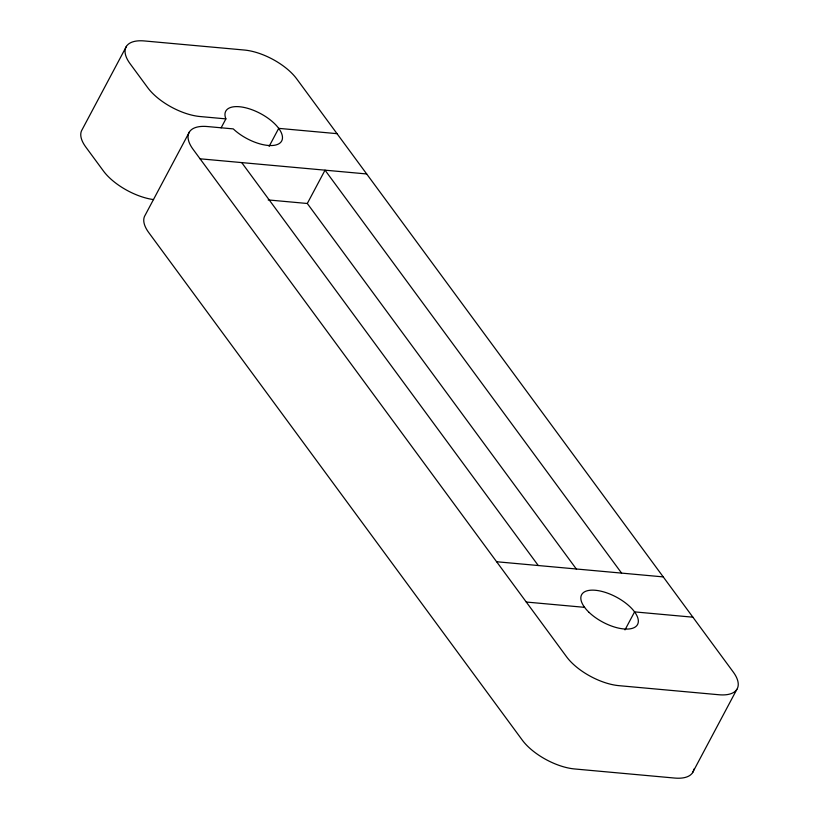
<?xml version="1.0" encoding="UTF-8"?>
<svg xmlns="http://www.w3.org/2000/svg" width="819" height="819" viewBox="0 0 819 819"><rect width="100%" height="100%" fill="white"/><g stroke="black" fill="none" stroke-linecap="round" stroke-linejoin="round"><path stroke-width="1.23" d="M126.413 46.366L82.125 129.668A42.24 18.98 28 0 0 85.78 147.01L103.45 171.017A42.24 18.98 28 0 0 153.542 199.59M189.414 131.951L145.117 215.264A42.24 18.98 28 0 0 148.771 232.606L522.307 740.141A42.24 18.98 28 0 0 574.61 768.959L674.58 778.05A42.24 18.98 28 0 0 693.857 769.102M221.099 127.887L225.89 118.878A31.685 14.24 28 0 1 256.388 111.538A31.685 14.24 28 0 1 279.709 143.233A31.685 14.24 28 0 1 233.261 128.89L207.412 126.546A42.24 18.98 28 0 0 193.069 149.304L566.605 656.838A42.24 18.98 28 0 0 618.908 685.657L718.877 694.747A42.24 18.98 28 0 0 733.22 671.989L296.693 78.859A42.24 18.98 28 0 0 244.39 50.041L144.42 40.95A42.24 18.98 28 0 0 130.078 63.708L147.748 87.715A42.24 18.98 28 0 0 200.051 116.533L225.89 118.878M269.134 146.366L278.706 128.358L337.029 133.661M576.556 569.328L307.309 203.491L325.03 170.168L621.58 573.105M624.989 629.893L634.571 611.885L692.884 617.188M692.587 772.634L736.875 689.332M200.061 158.804L366.677 173.956M268.182 199.928L307.309 203.491M496.611 561.742L663.236 576.893M526.269 602.037L584.582 607.34M241.718 162.592L538.267 565.53M589.117 612.417A31.685 14.24 28 0 0 637.315 624.897A31.685 14.24 28 0 0 602.293 591.513A31.685 14.24 28 0 0 589.117 612.417"/></g></svg>
